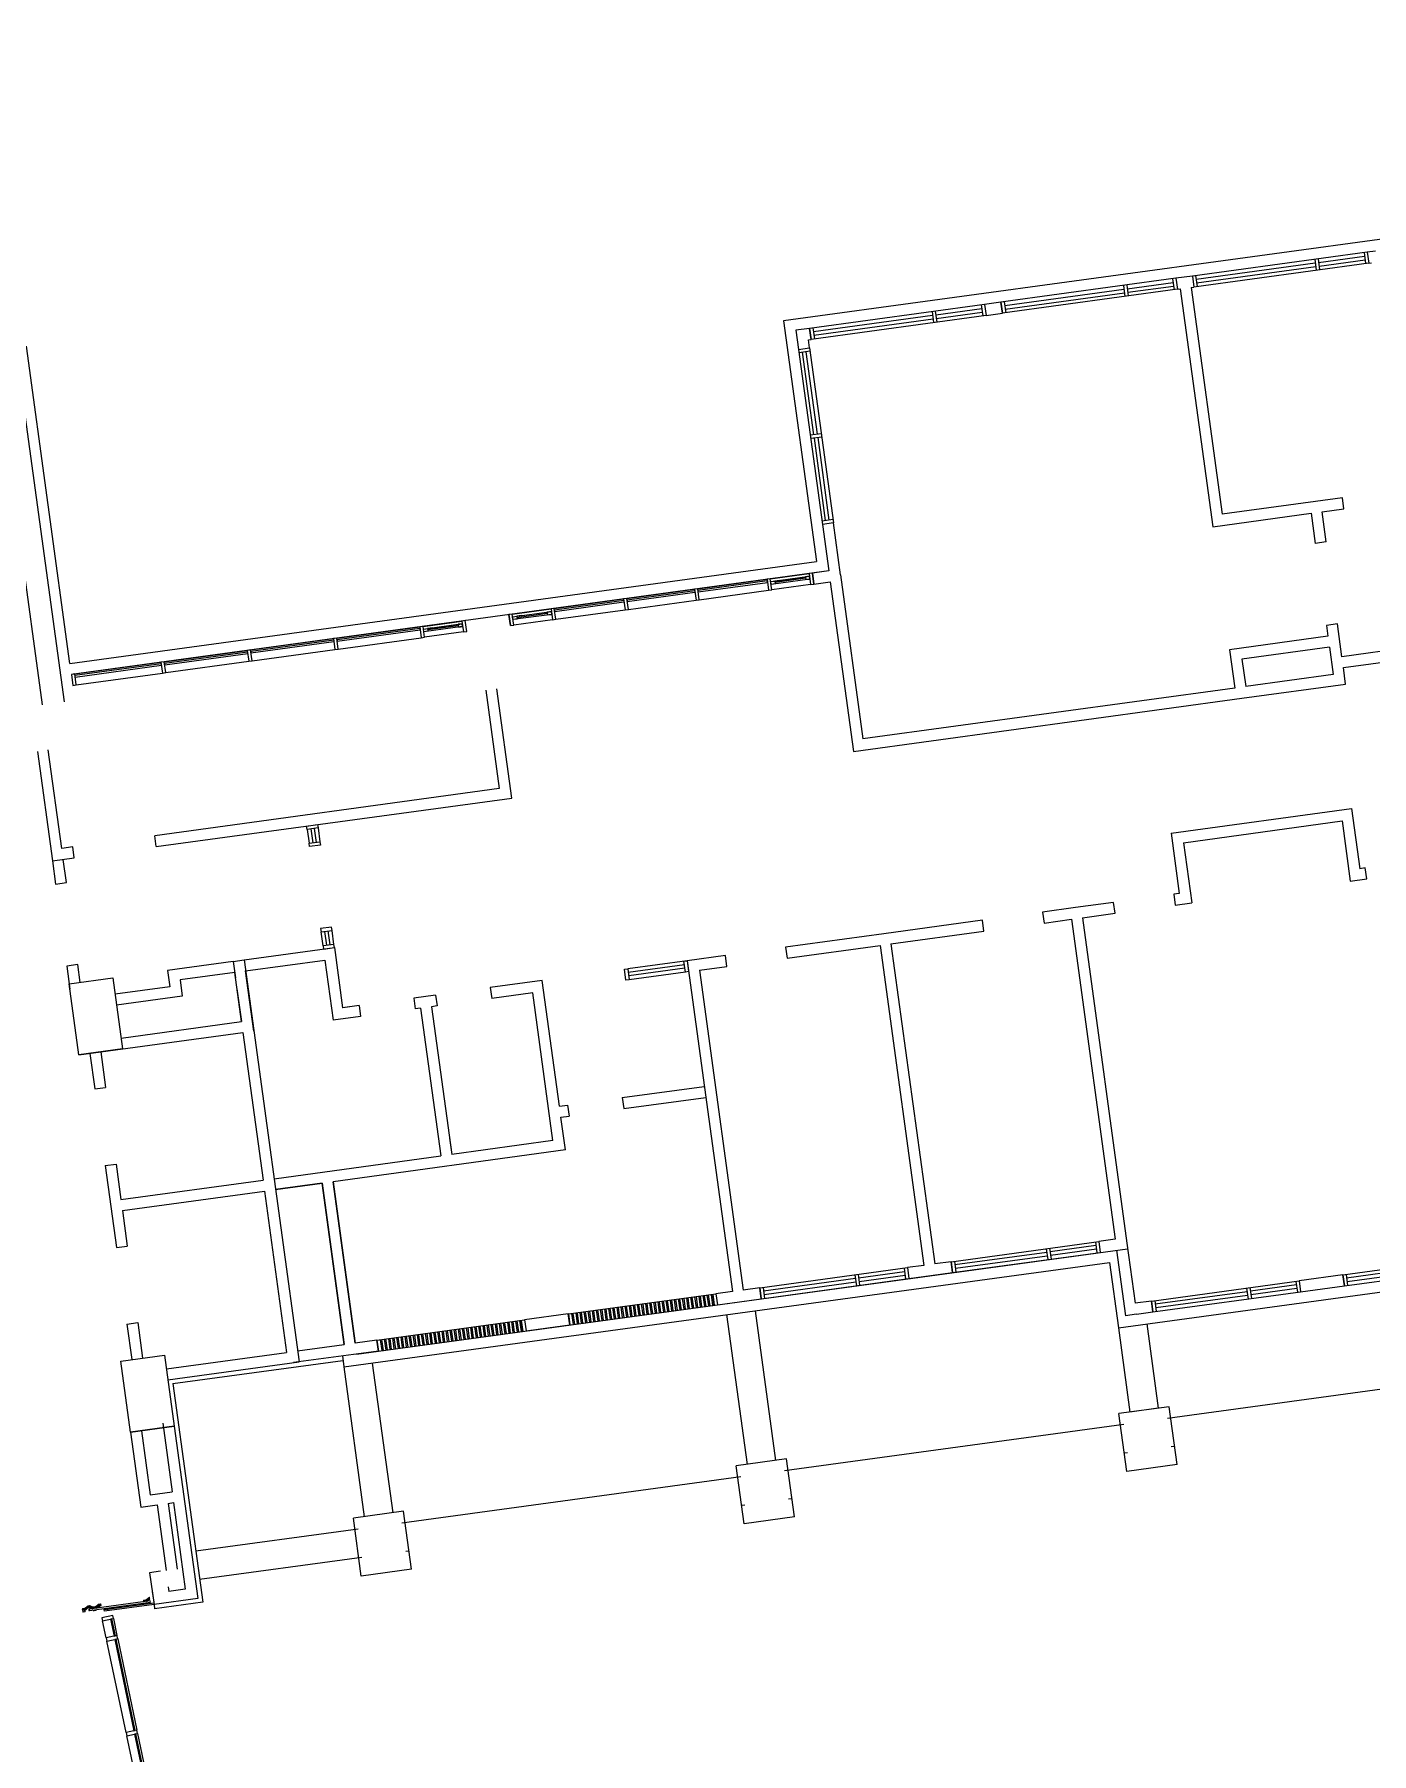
# Model space of a CAD drawing. Header units: millimetres. Extents: x 11680833 to 11851339, y -6212777 to -6078411.
# Drawn here: x 11700720 to 11724949, y -6111495 to -6080344 of the extents above; entities that cross this region are included whole.
import ezdxf

# ---------------------------------------------------------------- set-up
doc = ezdxf.new("R2010")
doc.units = ezdxf.units.MM
doc.header["$LTSCALE"] = 10
for name, color, linetype in [('\\M+5B9DC\\M+5BEAE\\M+5C1F4\\M+5B6B42FE2$0$A-HOLE', 2, 'Continuous'), ('A—\\M+5C3C5\\M+5B4B0', 135, 'Continuous'), ('A—\\M+5C7BD\\M+5CCE5', 7, 'Continuous'), ('E-RF-2F$0$A-GLAZ', 6, 'Continuous'), ('E2-RI-2F$0$A-GLAZ', 6, 'Continuous'), ('E2-RI-2F$0$A-GLAZ-CWMG', 3, 'Continuous'), ('E2-RV-2F$0$A-GLAZ-CWMG', 3, 'Continuous'), ('E2-RV-2F$0$A-WALL', 7, 'Continuous')]:
    doc.layers.add(name, color=color, linetype=linetype)

msp = doc.modelspace()

# ---------------------------------------------------------------- linework, layer by layer
for p, q in [((11724871, -6084290), (11724898, -6084488)), ((11721404, -6084764), (11721431, -6084962)), ((11721701, -6084724), (11721728, -6084922)), ((11717936, -6085238), (11717963, -6085436)), ((11718233, -6085198), (11718260, -6085396)), ((11714765, -6085672), (11714792, -6085870))]:
    msp.add_line(p, q)
at = {"layer": '\\M+5B9DC\\M+5BEAE\\M+5C1F4\\M+5B6B42FE2$0$A-HOLE', "color": 6}
msp.add_line((11708242, -6100341), (11708283, -6100638), dxfattribs=at)
at = {"layer": 'A—\\M+5C3C5\\M+5B4B0', "color": 8}
for p, q in [((11752260, -6080344), (11714293, -6085535)), ((11714293, -6085535), (11714889, -6089894)), ((11701365, -6091743), (11700579, -6085996)), ((11701365, -6091743), (11714889, -6089894)), ((11720360, -6103781), (11755553, -6098970)), ((11706327, -6104488), (11720198, -6102594)), ((11720198, -6102594), (11720360, -6103781)), ((11713262, -6103541), (11713633, -6106255)), ((11713778, -6103471), (11714148, -6106184)), ((11720360, -6103781), (11720569, -6105307)), ((11720875, -6103710), (11721084, -6105236)), ((11706300, -6104290), (11706327, -6104488)), ((11703229, -6104790), (11706310, -6104370)), ((11706327, -6104488), (11706698, -6107203)), ((11706842, -6104418), (11707213, -6107132)), ((11703229, -6104790), (11703771, -6108753)), ((11721282, -6105209), (11720371, -6105334)), ((11721084, -6105236), (11720569, -6105307)), ((11721426, -6106259), (11721282, -6105209)), ((11720514, -6106384), (11720371, -6105334)), ((11714347, -6106157), (11713435, -6106282)), ((11714490, -6107207), (11714347, -6106157)), ((11713579, -6107332), (11713435, -6106282)), ((11721426, -6106259), (11720514, -6106384)), ((11707411, -6107105), (11706500, -6107230)), ((11707555, -6108155), (11707411, -6107105)), ((11706643, -6108280), (11706500, -6107230)), ((11714490, -6107207), (11713579, -6107332)), ((11707555, -6108155), (11706643, -6108280)), ((11701986, -6108886, 0), (11702884, -6108763)), ((11702888, -6108793), (11702899, -6108873)), ((11703771, -6108753), (11702899, -6108873))]:
    msp.add_line(p, q, dxfattribs=at)
at = {"layer": 'A—\\M+5C3C5\\M+5B4B0'}
for p, q in [((11724871, -6084290), (11721701, -6084724)), ((11723989, -6084478), (11724821, -6084364)), ((11724812, -6084298), (11724839, -6084496)), ((11724898, -6084488), (11721728, -6084922)), ((11721769, -6084781), (11723929, -6084486)), ((11721778, -6084848), (11723938, -6084552)), ((11723920, -6084420), (11723947, -6084618)), ((11723980, -6084412), (11724007, -6084610)), ((11723998, -6084544), (11724830, -6084430)), ((11721404, -6084764), (11718233, -6085198)), ((11721431, -6084962), (11718260, -6085396)), ((11718301, -6085255), (11720461, -6084960)), ((11720452, -6084894), (11720479, -6085092)), ((11720512, -6084886), (11720539, -6085084)), ((11720521, -6084952), (11721353, -6084838)), ((11720530, -6085018), (11721362, -6084904)), ((11721344, -6084772), (11721371, -6084970)), ((11721760, -6084715), (11721787, -6084914)), ((11717936, -6085238), (11714765, -6085672)), ((11717876, -6085246), (11717903, -6085444)), ((11718292, -6085189), (11718320, -6085388)), ((11718311, -6085322), (11720470, -6085026)), ((11717963, -6085436), (11714792, -6085870)), ((11714834, -6085729), (11716994, -6085434)), ((11714843, -6085796), (11717003, -6085500)), ((11716985, -6085368), (11717012, -6085566)), ((11717044, -6085360), (11717071, -6085558)), ((11717053, -6085426), (11717885, -6085312)), ((11717062, -6085492), (11717894, -6085378)), ((11714519, -6085706), (11714566, -6086052)), ((11714825, -6085663), (11714852, -6085862)), ((11714566, -6086052), (11714999, -6089223)), ((11714772, -6086085), (11714574, -6086112)), ((11714845, -6087599), (11714640, -6086103)), ((11714911, -6087590), (11714706, -6086094)), ((11714764, -6086025), (11715197, -6089196)), ((11714977, -6087581), (11714779, -6087608)), ((11714985, -6087640), (11714787, -6087667)), ((11715057, -6089154), (11714853, -6087658)), ((11715123, -6089145), (11714919, -6087649)), ((11715189, -6089136), (11714991, -6089163)), ((11715197, -6089196), (11714999, -6089223)), ((11714999, -6089223), (11715114, -6090065)), ((11715115, -6090065), (11701392, -6091941)), ((11712740, -6090390), (11713995, -6090218)), ((11713999, -6090248), (11712744, -6090420)), ((11712747, -6090445), (11714002, -6090274)), ((11714002, -6090274), (11713999, -6090248)), ((11714054, -6090210), (11714758, -6090114)), ((11714061, -6090259), (11714765, -6090163)), ((11714061, -6090259), (11714137, -6090249)), ((11714068, -6090309), (11714061, -6090259)), ((11714068, -6090309), (11714061, -6090259)), ((11714771, -6090213), (11714068, -6090309)), ((11714137, -6090249), (11714689, -6090173)), ((11714223, -6090237), (11714137, -6090249)), ((11714137, -6090249), (11714143, -6090299)), ((11714692, -6090198), (11714140, -6090274)), ((11714765, -6090163), (11714689, -6090173)), ((11714689, -6090173), (11714696, -6090224)), ((11714696, -6090224), (11714771, -6090213)), ((11714758, -6090114), (11714785, -6090312)), ((11714771, -6090213), (11714765, -6090163)), ((11714765, -6090163), (11714771, -6090213)), ((11710141, -6090745), (11711396, -6090573)), ((11711455, -6090565), (11712680, -6090398)), ((11712685, -6090428), (11711459, -6090596)), ((11711459, -6090596), (11711463, -6090621)), ((11711463, -6090621), (11712688, -6090453)), ((11712744, -6090420), (11712747, -6090445)), ((11712767, -6090588), (11714022, -6090416)), ((11714143, -6090299), (11714068, -6090309)), ((11714785, -6090312), (11714081, -6090408)), ((11714785, -6090312), (11714844, -6090304)), ((11709378, -6090849), (11710081, -6090753)), ((11709385, -6090898), (11710088, -6090802)), ((11709385, -6090898), (11709460, -6090888)), ((11709391, -6090949), (11709385, -6090898)), ((11709391, -6090949), (11709385, -6090898)), ((11710095, -6090853), (11709391, -6090949)), ((11709460, -6090888), (11710013, -6090812)), ((11709546, -6090876), (11709460, -6090888)), ((11709460, -6090888), (11709467, -6090938)), ((11710016, -6090838), (11709464, -6090913)), ((11710088, -6090802), (11710013, -6090812)), ((11710013, -6090812), (11710019, -6090863)), ((11710019, -6090863), (11710095, -6090853)), ((11710095, -6090853), (11710088, -6090802)), ((11710088, -6090802), (11710095, -6090853)), ((11711400, -6090604), (11710145, -6090775)), ((11710145, -6090775), (11710148, -6090800)), ((11710148, -6090800), (11711403, -6090629)), ((11710168, -6090943), (11711423, -6090772)), ((11711482, -6090763), (11712708, -6090596)), ((11706200, -6091284), (11707703, -6091078)), ((11706200, -6091284), (11707703, -6091078)), ((11707707, -6091108), (11706204, -6091314)), ((11707707, -6091108), (11706204, -6091314)), ((11706207, -6091339), (11707711, -6091133)), ((11706207, -6091339), (11707711, -6091133)), ((11707711, -6091133), (11707707, -6091108)), ((11707711, -6091133), (11707707, -6091108)), ((11707763, -6091070), (11708466, -6090974)), ((11707763, -6091070), (11708466, -6090974)), ((11707769, -6091119), (11708473, -6091023)), ((11707769, -6091119), (11707845, -6091109)), ((11707776, -6091169), (11707769, -6091119)), ((11707776, -6091169), (11707769, -6091119)), ((11708480, -6091073), (11707776, -6091169)), ((11707852, -6091159), (11707776, -6091169)), ((11708493, -6091172), (11707790, -6091268)), ((11708493, -6091172), (11707790, -6091268)), ((11707845, -6091109), (11708397, -6091033)), ((11707931, -6091097), (11707845, -6091109)), ((11707845, -6091109), (11707852, -6091159)), ((11708401, -6091058), (11707848, -6091134)), ((11708473, -6091023), (11708397, -6091033)), ((11708397, -6091033), (11708404, -6091084)), ((11708404, -6091084), (11708480, -6091073)), ((11708526, -6090966), (11708466, -6090974)), ((11708526, -6090966), (11708466, -6090974)), ((11708466, -6090974), (11708493, -6091172)), ((11708466, -6090974), (11708493, -6091172)), ((11708480, -6091073), (11708473, -6091023)), ((11708473, -6091023), (11708480, -6091073)), ((11708493, -6091172), (11708553, -6091164)), ((11708493, -6091172), (11708553, -6091164)), ((11709467, -6090938), (11709391, -6090949)), ((11710108, -6090951), (11709405, -6091047)), ((11703074, -6091711), (11704577, -6091505)), ((11703074, -6091711), (11704577, -6091505)), ((11704637, -6091497), (11706140, -6091292)), ((11704637, -6091497), (11706140, -6091292)), ((11706144, -6091322), (11704641, -6091527)), ((11706144, -6091322), (11704641, -6091527)), ((11704641, -6091527), (11704644, -6091553)), ((11704641, -6091527), (11704644, -6091553)), ((11704644, -6091553), (11706148, -6091347)), ((11704644, -6091553), (11706148, -6091347)), ((11704664, -6091695), (11706167, -6091490)), ((11704664, -6091695), (11706167, -6091490)), ((11706204, -6091314), (11706207, -6091339)), ((11706204, -6091314), (11706207, -6091339)), ((11706227, -6091482), (11707730, -6091276)), ((11706227, -6091482), (11707730, -6091276)), ((11701451, -6091933), (11703014, -6091719)), ((11701451, -6091933), (11703014, -6091719)), ((11703019, -6091749), (11701456, -6091963)), ((11703019, -6091749), (11701456, -6091963)), ((11701459, -6091988), (11703022, -6091774)), ((11701459, -6091988), (11703022, -6091774)), ((11704582, -6091536), (11703078, -6091741)), ((11704582, -6091536), (11703078, -6091741)), ((11703078, -6091741), (11703081, -6091766)), ((11703078, -6091741), (11703081, -6091766)), ((11703081, -6091766), (11704585, -6091561)), ((11703081, -6091766), (11704585, -6091561)), ((11703101, -6091909), (11704604, -6091703)), ((11703101, -6091909), (11704604, -6091703)), ((11701479, -6092131), (11703041, -6091917)), ((11701479, -6092131), (11703041, -6091917)), ((11705662, -6094749), (11705696, -6095001)), ((11705731, -6094739), (11705765, -6094992)), ((11705790, -6094731), (11705825, -6094984)), ((11705860, -6094722), (11705894, -6094974)), ((11705950, -6096859), (11705915, -6096606)), ((11706019, -6096849), (11705985, -6096597)), ((11706079, -6096841), (11706044, -6096589)), ((11706148, -6096832), (11706114, -6096579)), ((11712547, -6097128), (11711472, -6097275)), ((11712497, -6097205), (11711481, -6097344)), ((11712505, -6097265), (11711489, -6097403)), ((11712515, -6097334), (11711499, -6097473)), ((11717330, -6102582), (11720005, -6102217)), ((11717357, -6102780), (11720032, -6102415)), ((11719063, -6102413), (11717398, -6102640)), ((11719054, -6102347), (11719081, -6102545)), ((11719113, -6102339), (11719140, -6102537)), ((11719955, -6102291), (11719122, -6102405)), ((11719964, -6102357), (11719131, -6102471)), ((11719946, -6102225), (11719973, -6102423)), ((11720005, -6102217), (11720032, -6102415)), ((11713862, -6103056), (11716537, -6102690)), ((11716478, -6102698), (11716505, -6102897)), ((11716537, -6102690), (11716564, -6102889)), ((11717330, -6102582), (11717357, -6102780)), ((11717389, -6102574), (11717416, -6102772)), ((11719072, -6102479), (11717407, -6102706)), ((11724428, -6102821), (11727103, -6102456)), ((11724455, -6103019), (11727130, -6102654)), ((11726161, -6102652), (11724496, -6102879)), ((11726170, -6102718), (11724505, -6102945)), ((11713862, -6103056), (11713889, -6103254)), ((11713889, -6103254), (11716564, -6102889)), ((11713922, -6103048), (11713949, -6103246)), ((11715595, -6102886), (11713931, -6103114)), ((11715604, -6102952), (11713940, -6103180)), ((11715586, -6102820), (11715613, -6103018)), ((11715646, -6102812), (11715673, -6103010)), ((11716487, -6102765), (11715655, -6102878)), ((11716496, -6102831), (11715664, -6102944)), ((11720960, -6103295), (11723635, -6102930)), ((11722744, -6103052), (11722771, -6103250)), ((11723585, -6103004), (11722753, -6103118)), ((11723576, -6102938), (11723603, -6103136)), ((11723635, -6102930), (11723662, -6103128)), ((11724428, -6102821), (11724455, -6103019)), ((11724487, -6102813), (11724514, -6103011)), ((11710395, -6103529), (11713070, -6103164)), ((11711593, -6103365), (11711620, -6103564)), ((11711643, -6103359), (11711670, -6103557)), ((11711668, -6103355), (11711695, -6103554)), ((11711717, -6103349), (11711744, -6103547)), ((11711742, -6103345), (11711769, -6103543)), ((11711792, -6103338), (11711819, -6103537)), ((11711816, -6103335), (11711843, -6103533)), ((11711866, -6103328), (11711893, -6103526)), ((11711891, -6103325), (11711918, -6103523)), ((11711940, -6103318), (11711967, -6103516)), ((11711965, -6103315), (11711992, -6103513)), ((11712014, -6103308), (11712042, -6103506)), ((11712039, -6103305), (11712066, -6103503)), ((11712089, -6103298), (11712116, -6103496)), ((11712114, -6103294), (11712141, -6103493)), ((11712163, -6103288), (11712190, -6103486)), ((11712188, -6103284), (11712215, -6103482)), ((11712237, -6103278), (11712264, -6103476)), ((11712262, -6103274), (11712289, -6103472)), ((11712312, -6103267), (11712339, -6103466)), ((11712336, -6103264), (11712364, -6103462)), ((11712386, -6103257), (11712413, -6103455)), ((11712411, -6103254), (11712438, -6103452)), ((11712460, -6103247), (11712487, -6103445)), ((11712485, -6103244), (11712512, -6103442)), ((11712535, -6103237), (11712562, -6103435)), ((11712559, -6103234), (11712586, -6103432)), ((11712609, -6103227), (11712636, -6103425)), ((11712634, -6103223), (11712661, -6103422)), ((11712683, -6103217), (11712710, -6103415)), ((11712708, -6103213), (11712735, -6103411)), ((11712758, -6103207), (11712785, -6103405)), ((11712782, -6103203), (11712809, -6103401)), ((11712832, -6103196), (11712859, -6103394)), ((11712857, -6103193), (11712884, -6103391)), ((11712906, -6103186), (11712933, -6103384)), ((11712931, -6103183), (11712958, -6103381)), ((11712981, -6103176), (11713008, -6103374)), ((11713005, -6103173), (11713032, -6103371)), ((11713010, -6103172), (11713037, -6103370)), ((11713070, -6103164), (11713097, -6103362)), ((11720960, -6103295), (11720987, -6103493)), ((11720987, -6103493), (11723662, -6103128)), ((11721020, -6103287), (11721047, -6103485)), ((11722693, -6103126), (11721029, -6103353)), ((11722702, -6103192), (11721038, -6103419)), ((11722684, -6103060), (11722711, -6103258)), ((11723594, -6103070), (11722762, -6103184)), ((11706926, -6104003), (11709602, -6103637)), ((11709314, -6103677), (11709341, -6103875)), ((11709364, -6103670), (11709391, -6103868)), ((11709389, -6103667), (11709416, -6103865)), ((11709438, -6103660), (11709465, -6103858)), ((11709463, -6103656), (11709490, -6103855)), ((11709512, -6103650), (11709540, -6103848)), ((11709537, -6103646), (11709564, -6103844)), ((11709542, -6103646), (11709569, -6103844)), ((11709602, -6103637), (11709629, -6103836)), ((11709602, -6103637), (11709629, -6103836)), ((11709602, -6103637), (11709629, -6103836)), ((11710395, -6103529), (11710422, -6103727)), ((11710454, -6103521), (11710481, -6103719)), ((11710479, -6103518), (11710506, -6103716)), ((11710528, -6103511), (11710555, -6103709)), ((11710553, -6103508), (11710580, -6103706)), ((11710603, -6103501), (11710630, -6103699)), ((11710627, -6103497), (11710654, -6103696)), ((11710677, -6103491), (11710704, -6103689)), ((11710702, -6103487), (11710729, -6103685)), ((11710751, -6103480), (11710778, -6103679)), ((11710776, -6103477), (11710803, -6103675)), ((11710826, -6103470), (11710853, -6103668)), ((11710850, -6103467), (11710877, -6103665)), ((11710900, -6103460), (11710927, -6103658)), ((11710925, -6103457), (11710952, -6103655)), ((11710974, -6103450), (11711001, -6103648)), ((11710999, -6103447), (11711026, -6103645)), ((11711048, -6103440), (11711075, -6103638)), ((11711073, -6103436), (11711100, -6103635)), ((11711123, -6103430), (11711150, -6103628)), ((11711148, -6103426), (11711175, -6103624)), ((11711197, -6103420), (11711224, -6103618)), ((11711222, -6103416), (11711249, -6103614)), ((11711271, -6103409), (11711298, -6103608)), ((11711296, -6103406), (11711323, -6103604)), ((11711346, -6103399), (11711373, -6103597)), ((11711370, -6103396), (11711398, -6103594)), ((11711420, -6103389), (11711447, -6103587)), ((11711445, -6103386), (11711472, -6103584)), ((11711494, -6103379), (11711521, -6103577)), ((11711519, -6103376), (11711546, -6103574)), ((11711569, -6103369), (11711596, -6103567)), ((11707060, -6103985), (11707087, -6104183)), ((11707085, -6103981), (11707112, -6104179)), ((11707135, -6103974), (11707162, -6104173)), ((11707159, -6103971), (11707186, -6104169)), ((11707209, -6103964), (11707236, -6104162)), ((11707234, -6103961), (11707261, -6104159)), ((11707283, -6103954), (11707310, -6104152)), ((11707308, -6103951), (11707335, -6104149)), ((11707357, -6103944), (11707385, -6104142)), ((11707382, -6103941), (11707409, -6104139)), ((11707432, -6103934), (11707459, -6104132)), ((11707457, -6103930), (11707484, -6104129)), ((11707506, -6103924), (11707533, -6104122)), ((11707531, -6103920), (11707558, -6104118)), ((11707580, -6103913), (11707607, -6104112)), ((11707605, -6103910), (11707632, -6104108)), ((11707655, -6103903), (11707682, -6104101)), ((11707679, -6103900), (11707707, -6104098)), ((11707729, -6103893), (11707756, -6104091)), ((11707754, -6103890), (11707781, -6104088)), ((11707803, -6103883), (11707830, -6104081)), ((11707828, -6103880), (11707855, -6104078)), ((11707878, -6103873), (11707905, -6104071)), ((11707902, -6103870), (11707929, -6104068)), ((11707952, -6103863), (11707979, -6104061)), ((11707977, -6103859), (11708004, -6104058)), ((11708026, -6103853), (11708053, -6104051)), ((11708051, -6103849), (11708078, -6104047)), ((11708101, -6103842), (11708128, -6104041)), ((11708125, -6103839), (11708152, -6104037)), ((11708175, -6103832), (11708202, -6104030)), ((11708200, -6103829), (11708227, -6104027)), ((11708249, -6103822), (11708276, -6104020)), ((11708274, -6103819), (11708301, -6104017)), ((11708323, -6103812), (11708351, -6104010)), ((11708348, -6103809), (11708375, -6104007)), ((11708398, -6103802), (11708425, -6104000)), ((11708423, -6103798), (11708450, -6103997)), ((11708472, -6103792), (11708499, -6103990)), ((11708497, -6103788), (11708524, -6103986)), ((11708546, -6103782), (11708573, -6103980)), ((11708571, -6103778), (11708598, -6103976)), ((11708621, -6103771), (11708648, -6103970)), ((11708646, -6103768), (11708673, -6103966)), ((11708695, -6103761), (11708722, -6103959)), ((11708720, -6103758), (11708747, -6103956)), ((11708769, -6103751), (11708796, -6103949)), ((11708794, -6103748), (11708821, -6103946)), ((11708844, -6103741), (11708871, -6103939)), ((11708868, -6103738), (11708895, -6103936)), ((11708918, -6103731), (11708945, -6103929)), ((11708943, -6103727), (11708970, -6103926)), ((11708992, -6103721), (11709019, -6103919)), ((11709017, -6103717), (11709044, -6103915)), ((11709067, -6103711), (11709094, -6103909)), ((11709091, -6103707), (11709118, -6103905)), ((11709141, -6103700), (11709168, -6103899)), ((11709166, -6103697), (11709193, -6103895)), ((11709215, -6103690), (11709242, -6103888)), ((11709240, -6103687), (11709267, -6103885)), ((11709290, -6103680), (11709317, -6103878)), ((11706926, -6104003), (11706954, -6104201)), ((11706986, -6103995), (11707013, -6104193)), ((11707011, -6103991), (11707038, -6104189)), ((11701714, -6108878), (11701705, -6108879)), ((11701705, -6108879), (11701708, -6108904)), ((11701708, -6108904), (11701717, -6108903)), ((11702818, -6108727), (11701714, -6108878)), ((11701714, -6108878), (11701717, -6108903)), ((11701717, -6108903), (11701714, -6108878)), ((11701717, -6108903), (11702822, -6108752)), ((11702056, -6108907), (11702045, -6108858)), ((11702822, -6108752), (11702818, -6108727)), ((11702140, -6108991), (11701944, -6109032)), ((11701944, -6109032), (11701957, -6109091)), ((11701957, -6109091), (11702152, -6109049)), ((11702022, -6109399), (11701957, -6109091)), ((11702123, -6109056), (11702098, -6109061)), ((11702098, -6109061), (11702163, -6109370)), ((11702188, -6109364), (11702123, -6109056)), ((11702152, -6109049), (11702140, -6108991)), ((11702152, -6109049), (11702217, -6109358)), ((11702382, -6111112), (11702034, -6109458)), ((11702163, -6109370), (11702188, -6109364)), ((11702200, -6109423), (11702175, -6109428)), ((11702200, -6109423), (11702175, -6109428)), ((11702175, -6109428), (11702523, -6111082)), ((11702175, -6109428), (11702523, -6111082)), ((11702548, -6111077), (11702200, -6109423)), ((11702548, -6111077), (11702200, -6109423)), ((11702230, -6109417), (11702578, -6111071)), ((11702523, -6111082), (11702548, -6111077)), ((11702523, -6111082), (11702548, -6111077)), ((11702560, -6111136), (11702536, -6111141)), ((11702536, -6111141), (11702884, -6112795)), ((11702909, -6112789), (11702560, -6111136)), ((11702590, -6111129), (11702938, -6112783)), ((11702743, -6112824), (11702395, -6111170))]:
    msp.add_line(p, q, dxfattribs=at)
at = {"layer": 'A—\\M+5C3C5\\M+5B4B0', "extrusion": (0, 0, -1)}
for p, q in [((11714054, -6090210), (11713995, -6090218)), ((11713995, -6090218), (11714022, -6090416)), ((11714081, -6090408), (11714054, -6090210)), ((11711455, -6090565), (11711396, -6090573)), ((11711396, -6090573), (11711423, -6090772)), ((11711482, -6090763), (11711455, -6090565)), ((11712740, -6090390), (11712680, -6090398)), ((11712680, -6090398), (11712708, -6090596)), ((11712708, -6090596), (11712767, -6090588)), ((11712767, -6090588), (11712740, -6090390)), ((11714022, -6090416), (11714081, -6090408)), ((11709378, -6090849), (11709318, -6090857)), ((11709405, -6091047), (11709378, -6090849)), ((11710141, -6090745), (11710081, -6090753)), ((11710081, -6090753), (11710108, -6090951)), ((11710168, -6090943), (11710141, -6090745)), ((11711423, -6090772), (11711482, -6090763)), ((11707763, -6091070), (11707703, -6091078)), ((11707763, -6091070), (11707703, -6091078)), ((11707703, -6091078), (11707730, -6091276)), ((11707703, -6091078), (11707730, -6091276)), ((11707790, -6091268), (11707763, -6091070)), ((11707790, -6091268), (11707763, -6091070)), ((11709345, -6091055), (11709405, -6091047)), ((11710108, -6090951), (11710168, -6090943)), ((11704637, -6091497), (11704577, -6091505)), ((11704637, -6091497), (11704577, -6091505)), ((11704577, -6091505), (11704604, -6091703)), ((11704577, -6091505), (11704604, -6091703)), ((11704664, -6091695), (11704637, -6091497)), ((11704664, -6091695), (11704637, -6091497)), ((11706200, -6091284), (11706140, -6091292)), ((11706200, -6091284), (11706140, -6091292)), ((11706140, -6091292), (11706167, -6091490)), ((11706140, -6091292), (11706167, -6091490)), ((11706167, -6091490), (11706227, -6091482)), ((11706167, -6091490), (11706227, -6091482)), ((11706227, -6091482), (11706200, -6091284)), ((11706227, -6091482), (11706200, -6091284)), ((11707730, -6091276), (11707790, -6091268)), ((11707730, -6091276), (11707790, -6091268)), ((11703074, -6091711), (11703014, -6091719)), ((11703074, -6091711), (11703014, -6091719)), ((11703014, -6091719), (11703041, -6091917)), ((11703014, -6091719), (11703041, -6091917)), ((11703101, -6091909), (11703074, -6091711)), ((11703101, -6091909), (11703074, -6091711)), ((11704604, -6091703), (11704664, -6091695)), ((11704604, -6091703), (11704664, -6091695)), ((11701451, -6091933), (11701392, -6091941)), ((11701451, -6091933), (11701392, -6091941)), ((11701419, -6092139), (11701479, -6092131)), ((11701419, -6092139), (11701479, -6092131)), ((11701479, -6092131), (11701451, -6091933)), ((11701479, -6092131), (11701451, -6091933)), ((11703041, -6091917), (11703101, -6091909)), ((11703041, -6091917), (11703101, -6091909)), ((11702217, -6109358), (11702022, -6109399)), ((11702217, -6109358), (11702022, -6109399)), ((11702022, -6109399), (11702034, -6109458)), ((11702022, -6109399), (11702034, -6109458)), ((11702034, -6109458), (11702230, -6109417)), ((11702034, -6109458), (11702230, -6109417)), ((11702230, -6109417), (11702217, -6109358)), ((11702230, -6109417), (11702217, -6109358)), ((11702578, -6111071), (11702382, -6111112)), ((11702578, -6111071), (11702382, -6111112)), ((11702382, -6111112), (11702395, -6111170)), ((11702382, -6111112), (11702395, -6111170)), ((11702395, -6111170), (11702590, -6111129)), ((11702395, -6111170), (11702590, -6111129)), ((11702590, -6111129), (11702578, -6111071)), ((11702590, -6111129), (11702578, -6111071))]:
    msp.add_line(p, q, dxfattribs=at)
at = {"layer": 'A—\\M+5C3C5\\M+5B4B0'}
for points in [[(11705852, -6094662), (11705860, -6094722), (11705662, -6094749), (11705653, -6094689)], [(11705894, -6094974), (11705902, -6095034), (11705704, -6095061), (11705696, -6095001)], [(11706114, -6096579), (11706105, -6096520), (11705907, -6096547), (11705915, -6096606)], [(11706156, -6096891), (11706148, -6096832), (11705950, -6096859), (11705958, -6096918)], [(11712488, -6097136), (11712547, -6097128), (11712574, -6097326), (11712515, -6097334)], [(11711412, -6097283), (11711472, -6097275), (11711499, -6097473), (11711439, -6097481)]]:
    msp.add_lwpolyline(points, close=True, dxfattribs=at)
at = {"layer": 'A—\\M+5C3C5\\M+5B4B0', "color": 8}
for points in [[(11721250, -6105415), (11727393, -6104576)], [(11714314, -6106363), (11720457, -6105524)], [(11720468, -6106047), (11720528, -6106039)], [(11721320, -6105931), (11721380, -6105923)], [(11707379, -6107311), (11713522, -6106472)], [(11713533, -6106995), (11713592, -6106987)], [(11714385, -6106879), (11714444, -6106871)], [(11703643, -6107822), (11706586, -6107420)], [(11703714, -6108337), (11706656, -6107935)], [(11707449, -6107827), (11707509, -6107819)]]:
    msp.add_lwpolyline(points, dxfattribs=at)
at = {"layer": 'A—\\M+5C7BD\\M+5CCE5'}
for p, q in [((11725021, -6084270), (11724871, -6084290)), ((11724871, -6084290), (11724898, -6084489)), ((11724898, -6084489), (11724949, -6084482)), ((11721553, -6084744), (11721404, -6084764)), ((11721404, -6084764), (11721431, -6084963)), ((11721431, -6084963), (11721481, -6084956)), ((11721481, -6084956), (11722070, -6089266)), ((11721701, -6084724), (11721553, -6084744)), ((11721679, -6084929), (11721728, -6084922)), ((11721679, -6084929), (11722241, -6089040)), ((11721701, -6084724), (11721728, -6084922)), ((11718233, -6085198), (11717936, -6085239)), ((11717936, -6085239), (11717963, -6085437)), ((11718260, -6085396), (11718233, -6085198)), ((11718233, -6085198), (11718260, -6085396)), ((11717963, -6085437), (11718260, -6085396)), ((11714765, -6085672), (11714519, -6085706)), ((11714765, -6085672), (11714519, -6085706)), ((11714519, -6085706), (11714566, -6086052)), ((11714744, -6085877), (11714792, -6085870)), ((11714764, -6086025), (11714744, -6085877)), ((11714792, -6085870), (11714765, -6085672)), ((11714765, -6085672), (11714792, -6085870)), ((11700408, -6086221), (11701258, -6092437)), ((11714566, -6086052), (11714764, -6086025)), ((11700012, -6086275), (11700862, -6092491)), ((11722070, -6089266), (11723854, -6089022)), ((11724421, -6088742), (11722241, -6089040)), ((11723854, -6089022), (11723928, -6089567)), ((11724052, -6088995), (11724448, -6088941)), ((11724126, -6089540), (11724052, -6088995)), ((11724448, -6088941), (11724421, -6088742)), ((11715197, -6089196), (11714999, -6089223)), ((11715000, -6089223), (11715115, -6090065)), ((11715326, -6090137), (11715197, -6089196)), ((11724126, -6089540), (11723928, -6089567)), ((11715114, -6090065), (11714817, -6090106)), ((11714817, -6090106), (11714844, -6090304)), ((11714844, -6090304), (11715141, -6090263)), ((11715141, -6090263), (11715561, -6093335)), ((11715326, -6090137), (11715732, -6093109)), ((11709345, -6091055), (11709318, -6090857)), ((11724329, -6091026), (11724131, -6091053)), ((11724131, -6091053), (11724158, -6091251)), ((11724411, -6091620), (11724329, -6091026)), ((11724158, -6091251), (11722375, -6091495)), ((11722375, -6091495), (11722470, -6092188)), ((11724185, -6091449), (11722600, -6091666)), ((11724185, -6091449), (11724253, -6091945)), ((11726095, -6091390), (11724411, -6091620)), ((11722600, -6091666), (11722668, -6092161)), ((11724438, -6091818), (11725428, -6091683)), ((11724478, -6092116), (11724438, -6091818)), ((11722596, -6092373), (11724478, -6092116)), ((11724253, -6091945), (11722668, -6092161)), ((11715561, -6093335), (11722596, -6092373)), ((11722470, -6092188), (11715732, -6093109)), ((11721315, -6094819), (11724585, -6094372)), ((11721541, -6094990), (11724414, -6094597)), ((11724414, -6094597), (11724563, -6095687)), ((11724585, -6094372), (11724734, -6095462)), ((11721315, -6094819), (11721464, -6095909)), ((11721541, -6094990), (11721690, -6096080)), ((11701046, -6095319), (11701103, -6095740)), ((11701302, -6095713), (11701244, -6095292)), ((11724833, -6095448), (11724734, -6095462)), ((11724860, -6095647), (11724833, -6095448)), ((11701103, -6095740), (11701302, -6095713)), ((11724563, -6095687), (11724860, -6095647)), ((11719582, -6096166), (11718987, -6096247)), ((11720275, -6096071), (11719582, -6096166)), ((11720302, -6096270), (11720275, -6096071)), ((11721464, -6095909), (11721365, -6095922)), ((11721365, -6095922), (11721392, -6096121)), ((11721392, -6096121), (11721690, -6096080)), ((11717897, -6096396), (11716114, -6096640)), ((11717924, -6096595), (11717897, -6096396)), ((11718987, -6096247), (11719014, -6096446)), ((11719014, -6096446), (11719510, -6096378)), ((11719510, -6096378), (11720302, -6102176)), ((11719708, -6096351), (11720302, -6096270)), ((11719708, -6096351), (11720514, -6102248)), ((11716114, -6096640), (11714331, -6096884)), ((11716240, -6096825), (11717924, -6096595)), ((11716240, -6096825), (11717033, -6102623)), ((11704323, -6097142), (11704521, -6097115)), ((11704323, -6097142), (11704521, -6097115)), ((11704521, -6097115), (11706156, -6096891)), ((11704521, -6097115), (11705517, -6104397)), ((11704521, -6097115), (11705517, -6104397)), ((11704548, -6097313), (11705985, -6097116)), ((11705985, -6097116), (11706134, -6098206)), ((11706156, -6096891), (11706305, -6097981)), ((11713241, -6097033), (11712547, -6097128)), ((11712547, -6097128), (11712940, -6100001)), ((11713268, -6097231), (11713241, -6097033)), ((11714331, -6096884), (11714358, -6097082)), ((11714358, -6097082), (11716042, -6096852)), ((11716042, -6096852), (11716834, -6102650)), ((11701505, -6097199), (11701307, -6097226)), ((11701307, -6097226), (11701364, -6097647)), ((11701549, -6097521), (11701505, -6097199)), ((11704323, -6097142), (11703134, -6097304)), ((11704323, -6097142), (11703134, -6097304)), ((11703134, -6097304), (11703175, -6097602)), ((11703134, -6097304), (11703175, -6097602)), ((11704350, -6097340), (11703359, -6097475)), ((11704350, -6097340), (11703359, -6097475)), ((11704323, -6097142), (11704364, -6097439)), ((11704323, -6097142), (11704364, -6097439)), ((11704472, -6098231), (11704350, -6097340)), ((11704697, -6098403), (11704548, -6097313)), ((11712772, -6097299), (11713268, -6097231)), ((11712772, -6097299), (11713565, -6103096)), ((11703175, -6097602), (11702184, -6097737)), ((11703359, -6097475), (11703400, -6097773)), ((11703359, -6097475), (11703400, -6097773)), ((11704391, -6097637), (11704472, -6098232)), ((11704391, -6097637), (11704472, -6098232)), ((11707990, -6097751), (11707593, -6097805)), ((11707990, -6097751), (11708017, -6097949)), ((11709922, -6097487), (11708980, -6097615)), ((11708980, -6097615), (11709007, -6097813)), ((11709751, -6097712), (11709007, -6097813)), ((11710116, -6100387), (11709751, -6097712)), ((11710233, -6099765), (11709922, -6097487)), ((11703400, -6097773), (11702211, -6097935)), ((11706602, -6097940), (11706305, -6097981)), ((11706602, -6097940), (11706306, -6097981)), ((11706602, -6097940), (11706630, -6098138)), ((11706602, -6097940), (11706630, -6098138)), ((11707593, -6097805), (11707620, -6098003)), ((11707719, -6097990), (11707620, -6098003)), ((11707719, -6097990), (11708085, -6100665)), ((11708017, -6097949), (11707917, -6097962)), ((11707917, -6097962), (11708283, -6100638)), ((11702292, -6098530), (11704472, -6098232)), ((11702292, -6098530), (11704472, -6098232)), ((11706630, -6098138), (11706134, -6098206)), ((11706630, -6098138), (11706135, -6098206)), ((11701527, -6098836), (11704499, -6098430)), ((11701527, -6098836), (11704499, -6098430)), ((11704499, -6098430), (11704865, -6101105)), ((11704499, -6098430), (11704865, -6101105)), ((11701725, -6098809), (11701813, -6099453)), ((11701725, -6098809), (11701813, -6099453)), ((11701923, -6098782), (11702011, -6099426)), ((11701923, -6098782), (11702011, -6099426)), ((11701813, -6099453), (11702011, -6099426)), ((11701813, -6099453), (11702011, -6099426)), ((11711373, -6099609), (11712858, -6099406)), ((11711373, -6099609), (11711400, -6099807)), ((11711400, -6099807), (11712885, -6099604)), ((11710233, -6099765), (11710382, -6099745)), ((11710382, -6099745), (11710409, -6099943)), ((11710260, -6099963), (11710409, -6099943)), ((11710341, -6100558), (11710260, -6099963)), ((11712940, -6100001), (11713367, -6103123)), ((11710341, -6100558), (11706131, -6101134)), ((11710116, -6100387), (11708283, -6100638)), ((11702002, -6100840), (11702201, -6100813)), ((11702002, -6100840), (11702201, -6100813)), ((11702002, -6100840), (11702206, -6102326)), ((11702002, -6100840), (11702206, -6102326)), ((11702201, -6100813), (11702289, -6101457)), ((11702201, -6100813), (11702289, -6101457)), ((11705063, -6101078), (11708085, -6100665)), ((11702289, -6101457), (11704865, -6101105)), ((11702289, -6101457), (11704865, -6101105)), ((11705090, -6101276), (11705932, -6101161)), ((11705932, -6101161), (11705090, -6101276)), ((11705932, -6101161), (11706332, -6104084)), ((11706332, -6104084), (11705932, -6101161)), ((11706530, -6104057), (11706131, -6101134)), ((11706131, -6101134), (11706530, -6104057)), ((11702316, -6101655), (11704892, -6101303)), ((11702316, -6101655), (11704892, -6101303)), ((11704892, -6101303), (11705291, -6104226)), ((11704892, -6101303), (11705291, -6104226)), ((11702316, -6101655), (11702404, -6102299)), ((11702316, -6101655), (11702404, -6102299)), ((11702206, -6102326), (11702404, -6102299)), ((11702206, -6102326), (11702404, -6102299)), ((11706557, -6104255), (11720528, -6102347)), ((11720302, -6102176), (11720005, -6102217)), ((11720005, -6102217), (11720032, -6102415)), ((11720329, -6102374), (11720492, -6103561)), ((11720514, -6102248), (11720663, -6103336)), ((11716834, -6102650), (11716537, -6102690)), ((11716537, -6102690), (11716564, -6102889)), ((11717330, -6102582), (11717033, -6102623)), ((11717357, -6102780), (11717330, -6102582)), ((11713862, -6103056), (11713565, -6103096)), ((11713889, -6103254), (11713862, -6103056)), ((11716564, -6102889), (11716961, -6102834)), ((11716961, -6102834), (11717357, -6102780)), ((11724428, -6102821), (11723635, -6102929)), ((11723635, -6102929), (11723662, -6103128)), ((11723662, -6103128), (11724455, -6103019)), ((11724455, -6103019), (11724428, -6102821)), ((11713367, -6103123), (11713069, -6103164)), ((11713069, -6103164), (11713097, -6103362)), ((11713070, -6103164), (11713097, -6103362)), ((11713070, -6103164), (11713097, -6103362)), ((11713097, -6103362), (11713493, -6103308)), ((11713493, -6103308), (11713889, -6103254)), ((11720960, -6103295), (11720663, -6103336)), ((11720987, -6103493), (11720960, -6103295)), ((11710394, -6103529), (11709602, -6103637)), ((11710421, -6103727), (11710394, -6103529)), ((11710422, -6103727), (11710395, -6103529)), ((11710422, -6103727), (11710395, -6103529)), ((11720690, -6103534), (11720492, -6103561)), ((11720690, -6103534), (11720987, -6103493)), ((11720690, -6103534), (11720690, -6103534)), ((11702395, -6103713), (11702593, -6103686)), ((11702395, -6103713), (11702593, -6103686)), ((11702395, -6103713), (11702483, -6104357)), ((11702395, -6103713), (11702483, -6104357)), ((11702593, -6103686), (11702681, -6104330)), ((11702593, -6103686), (11702681, -6104330)), ((11709629, -6103836), (11710025, -6103782)), ((11710025, -6103782), (11710421, -6103727)), ((11703112, -6104524), (11705291, -6104226)), ((11703112, -6104524), (11705291, -6104226)), ((11706954, -6104201), (11705417, -6104411)), ((11705490, -6104199), (11706332, -6104082)), ((11706926, -6104003), (11706530, -6104057)), ((11706954, -6104201), (11706926, -6104003)), ((11706954, -6104201), (11706926, -6104003)), ((11703139, -6104722), (11705517, -6104397)), ((11703139, -6104722), (11705517, -6104397)), ((11703045, -6105508), (11703214, -6106750)), ((11702461, -6105672), (11703254, -6105564)), ((11702461, -6105672), (11702647, -6107030)), ((11702600, -6105653), (11702600, -6105654)), ((11702660, -6105645), (11702818, -6106804)), ((11703254, -6105564), (11703681, -6108685)), ((11702818, -6106804), (11703214, -6106750)), ((11702647, -6107030), (11702944, -6106989)), ((11702944, -6106989), (11703107, -6108178)), ((11703142, -6106962), (11703241, -6106948)), ((11703142, -6106962), (11703305, -6108151)), ((11703241, -6106948), (11703455, -6108514)), ((11703008, -6108192), (11702809, -6108219)), ((11702809, -6108219), (11702888, -6108793)), ((11703147, -6108475), (11703158, -6108555)), ((11703455, -6108514), (11703158, -6108555)), ((11703681, -6108685), (11702888, -6108793))]:
    msp.add_line(p, q, dxfattribs=at)
for points in [[(11701351, -6097548), (11702143, -6097440), (11702319, -6098728), (11701527, -6098836)], [(11701351, -6097548), (11702143, -6097440), (11702319, -6098728), (11701527, -6098836)], [(11702285, -6104385), (11703078, -6104276), (11703254, -6105564), (11702461, -6105673)], [(11702285, -6104385), (11703078, -6104276), (11703254, -6105564), (11702461, -6105673)]]:
    msp.add_lwpolyline(points, close=True, dxfattribs=at)
at = {"layer": 'E-RF-2F$0$A-GLAZ', "color": 8}
for p, q in [((11702790, -6108665), (11702810, -6108663)), ((11702790, -6108665), (11702810, -6108663)), ((11702796, -6108665), (11702810, -6108663)), ((11702796, -6108665), (11702810, -6108663)), ((11701588, -6108880), (11701595, -6108879)), ((11701588, -6108880), (11701590, -6108895)), ((11701597, -6108894), (11701590, -6108895)), ((11701591, -6108864), (11701600, -6108934)), ((11701591, -6108864), (11701597, -6108864)), ((11701595, -6108879), (11701630, -6108874)), ((11701597, -6108864), (11701630, -6108859)), ((11701632, -6108889), (11701597, -6108894)), ((11701606, -6108933), (11701600, -6108934)), ((11701640, -6108929), (11701606, -6108933)), ((11701640, -6108929), (11701630, -6108859)), ((11701648, -6108872), (11701630, -6108874)), ((11701631, -6108863), (11701672, -6108833)), ((11701632, -6108889), (11701650, -6108887)), ((11701707, -6108828), (11701648, -6108872)), ((11701650, -6108887), (11701709, -6108843)), ((11701707, -6108828), (11701672, -6108833)), ((11701689, -6108831), (11701672, -6108833)), ((11701682, -6108832), (11701683, -6108836)), ((11701682, -6108832), (11701683, -6108836)), ((11701685, -6108816), (11701719, -6108812)), ((11701685, -6108816), (11701719, -6108812)), ((11701685, -6108816), (11701687, -6108831)), ((11701685, -6108816), (11701691, -6108816)), ((11701685, -6108816), (11701687, -6108831)), ((11701685, -6108816), (11701687, -6108831)), ((11701685, -6108816), (11701687, -6108831)), ((11701685, -6108816), (11701691, -6108816)), ((11701707, -6108828), (11701689, -6108831)), ((11701691, -6108816), (11701725, -6108811)), ((11701691, -6108816), (11701725, -6108811)), ((11701742, -6108824), (11701707, -6108828)), ((11701724, -6108826), (11701707, -6108828)), ((11701776, -6108854), (11701707, -6108828)), ((11701709, -6108843), (11701778, -6108869)), ((11701719, -6108812), (11701725, -6108811)), ((11701719, -6108812), (11701725, -6108811)), ((11701742, -6108824), (11701724, -6108826)), ((11701727, -6108826), (11701725, -6108811)), ((11701727, -6108826), (11701725, -6108811)), ((11701727, -6108826), (11701725, -6108811)), ((11701727, -6108826), (11701725, -6108811)), ((11701732, -6108829), (11701732, -6108825)), ((11701732, -6108829), (11701732, -6108825)), ((11701742, -6108824), (11701781, -6108838)), ((11701778, -6108854), (11701776, -6108854)), ((11701777, -6108854), (11701784, -6108853)), ((11701777, -6108854), (11701779, -6108869)), ((11701780, -6108839), (11701786, -6108838)), ((11701780, -6108839), (11701784, -6108868)), ((11701784, -6108853), (11701806, -6108850)), ((11701786, -6108838), (11701805, -6108835)), ((11701786, -6108853), (11701788, -6108868)), ((11701787, -6108894), (11701789, -6108908)), ((11701789, -6108837), (11701793, -6108867)), ((11701789, -6108837), (11701793, -6108867)), ((11701795, -6108908), (11701789, -6108908)), ((11701814, -6108905), (11701795, -6108908)), ((11701796, -6108892), (11701798, -6108907)), ((11701796, -6108892), (11701798, -6108907)), ((11701804, -6108835), (11701828, -6108832)), ((11701804, -6108835), (11701823, -6108833)), ((11701806, -6108850), (11701828, -6108847)), ((11701806, -6108850), (11701828, -6108847)), ((11701838, -6108902), (11701813, -6108905)), ((11701832, -6108903), (11701813, -6108905)), ((11701824, -6108863), (11701820, -6108833)), ((11701823, -6108833), (11701828, -6108832)), ((11701827, -6108832), (11701861, -6108807)), ((11701829, -6108903), (11701827, -6108888)), ((11701833, -6108862), (11701828, -6108832)), ((11701833, -6108862), (11701828, -6108832)), ((11701846, -6108845), (11701828, -6108847)), ((11701838, -6108902), (11701832, -6108903)), ((11701838, -6108861), (11701835, -6108846)), ((11701838, -6108902), (11701836, -6108887)), ((11701838, -6108902), (11701836, -6108887)), ((11701896, -6108803), (11701837, -6108846)), ((11701905, -6108801), (11701846, -6108845)), ((11701848, -6108860), (11701907, -6108816)), ((11701896, -6108803), (11701861, -6108807)), ((11701879, -6108805), (11701861, -6108807)), ((11701874, -6108790), (11701899, -6108787)), ((11701874, -6108790), (11701876, -6108805)), ((11701874, -6108790), (11701876, -6108805)), ((11701874, -6108790), (11701880, -6108790)), ((11701880, -6108790), (11701899, -6108787)), ((11701883, -6108789), (11701885, -6108804)), ((11701883, -6108789), (11701885, -6108804)), ((11701901, -6108802), (11701896, -6108803)), ((11701898, -6108787), (11701923, -6108784)), ((11701898, -6108787), (11701917, -6108785)), ((11701905, -6108801), (11701901, -6108802)), ((11701923, -6108799), (11701905, -6108801)), ((11701907, -6108816), (11701925, -6108814)), ((11701916, -6108800), (11701914, -6108785)), ((11701916, -6108800), (11701914, -6108785)), ((11701917, -6108785), (11701923, -6108784)), ((11701923, -6108814), (11701921, -6108799)), ((11701923, -6108814), (11701921, -6108799)), ((11701925, -6108799), (11701923, -6108784)), ((11701925, -6108799), (11701923, -6108784)), ((11701923, -6108799), (11701930, -6108798)), ((11701923, -6108799), (11701930, -6108798)), ((11701932, -6108813), (11701925, -6108814)), ((11701932, -6108813), (11701925, -6108814)), ((11701932, -6108813), (11701930, -6108798)), ((11701932, -6108813), (11701930, -6108798)), ((11702693, -6108729), (11702700, -6108728)), ((11702693, -6108729), (11702695, -6108744)), ((11702695, -6108713), (11702700, -6108743)), ((11702695, -6108713), (11702701, -6108713)), ((11702700, -6108728), (11702735, -6108723)), ((11702701, -6108713), (11702735, -6108708)), ((11702703, -6108768), (11702705, -6108783)), ((11702711, -6108782), (11702705, -6108783)), ((11702745, -6108778), (11702711, -6108782)), ((11702739, -6108738), (11702735, -6108708)), ((11702752, -6108721), (11702735, -6108723)), ((11702736, -6108712), (11702777, -6108682)), ((11702745, -6108778), (11702743, -6108763)), ((11702812, -6108677), (11702752, -6108721)), ((11702754, -6108736), (11702814, -6108692)), ((11702812, -6108677), (11702777, -6108682)), ((11702794, -6108680), (11702777, -6108682)), ((11702787, -6108681), (11702787, -6108685)), ((11702787, -6108681), (11702787, -6108685)), ((11702790, -6108665), (11702792, -6108680)), ((11702790, -6108665), (11702796, -6108665)), ((11702790, -6108665), (11702792, -6108680)), ((11702790, -6108665), (11702792, -6108680)), ((11702790, -6108665), (11702792, -6108680)), ((11702790, -6108665), (11702796, -6108665)), ((11702812, -6108677), (11702794, -6108680))]:
    msp.add_line(p, q, dxfattribs=at)
at = {"layer": 'E2-RI-2F$0$A-GLAZ', "color": 8}
msp.add_line((11702856, -6108555), (11702888, -6108793), dxfattribs=at)
at = {"layer": 'E2-RI-2F$0$A-GLAZ-CWMG'}
for p, q in [((11714817, -6090106), (11714758, -6090114)), ((11714844, -6090304), (11714817, -6090106))]:
    msp.add_line(p, q, dxfattribs=at)
at = {"layer": 'E2-RI-2F$0$A-GLAZ-CWMG', "extrusion": (0, 0, -1)}
msp.add_line((11709318, -6090857), (11709345, -6091055), dxfattribs=at)
at = {"layer": 'E2-RI-2F$0$A-GLAZ-CWMG', "color": 8}
msp.add_lwpolyline([(11702888, -6108793), (11701992, -6108916), (11701986, -6108886)], dxfattribs=at)
at = {"layer": 'E2-RV-2F$0$A-GLAZ-CWMG', "lineweight": 18}
msp.add_line((11708553, -6091164), (11708526, -6090966), dxfattribs=at)
msp.add_line((11708553, -6091164), (11708526, -6090966), dxfattribs=at)
at = {"layer": 'E2-RV-2F$0$A-GLAZ-CWMG', "lineweight": 18, "extrusion": (0, 0, -1)}
msp.add_line((11701392, -6091941), (11701419, -6092139), dxfattribs=at)
msp.add_line((11701392, -6091941), (11701419, -6092139), dxfattribs=at)
at = {"layer": 'E2-RV-2F$0$A-WALL'}
for p, q in [((11708899, -6092226), (11709143, -6094010)), ((11708899, -6092226), (11709143, -6094010)), ((11709369, -6094181), (11709098, -6092200)), ((11709369, -6094181), (11709098, -6092200)), ((11700775, -6093337), (11701046, -6095319)), ((11700775, -6093337), (11701046, -6095319)), ((11709143, -6094010), (11702902, -6094863)), ((11709143, -6094010), (11702902, -6094863)), ((11702929, -6095062), (11709369, -6094181)), ((11702929, -6095062), (11709369, -6094181)), ((11702929, -6095061), (11702902, -6094863)), ((11702929, -6095061), (11702902, -6094863)), ((11701046, -6095319), (11701443, -6095265)), ((11701046, -6095319), (11701443, -6095265))]:
    msp.add_line(p, q, dxfattribs=at)
for points in [[(11701419, -6092139), (11701419, -6092139)], [(11701419, -6092139), (11701419, -6092139)], [(11701443, -6095265), (11701416, -6095067), (11701217, -6095094), (11700973, -6093310)], [(11701443, -6095265), (11701416, -6095067), (11701217, -6095094), (11700973, -6093310)]]:
    msp.add_lwpolyline(points, dxfattribs=at)

doc.saveas('drawing.dxf')
